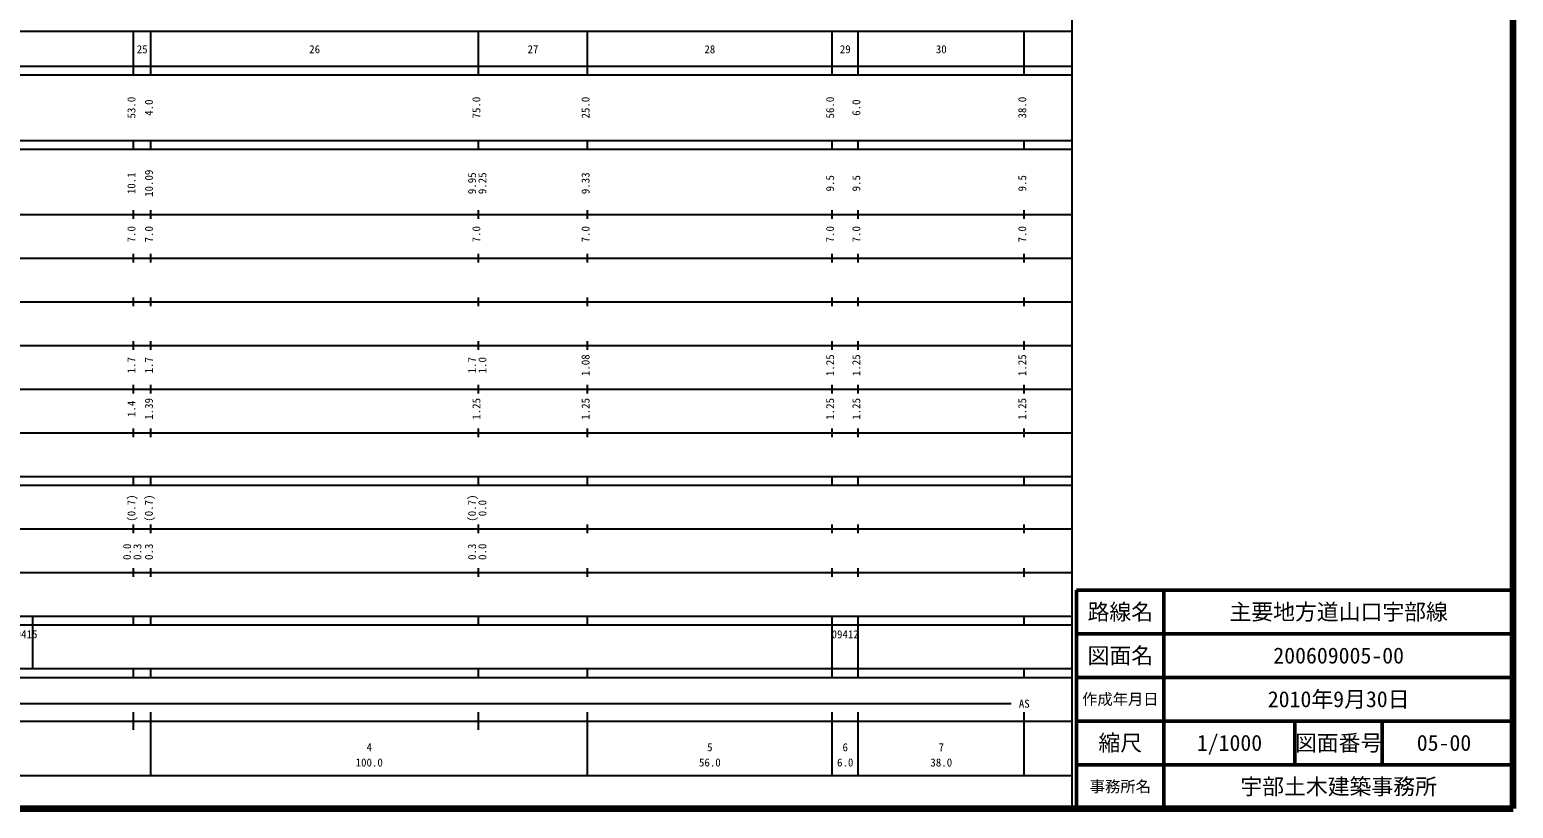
# Model space of a CAD drawing. Units: millimetres on the paper, enlarged 1000 times. Extents: x 40000 to 680000, y 20000 to 380000.
# Drawn here: x 340239 to 680000, y 20000 to 198357 of the extents above; entities that cross this region are included whole.
import ezdxf
from ezdxf.enums import TextEntityAlignment as Align

# ---------------------------------------------------------------- set-up
doc = ezdxf.new("R2010")
doc.units = ezdxf.units.MM
doc.header["$LTSCALE"] = 1000
for name, color, linetype, lineweight in [('M-TTL', 2, 'Continuous', 140), ('M-TTL-BAND', 7, 'Continuous', 25), ('M-TTL-FRAM', 2, 'Continuous', 50), ('M-TTL-LINE', 7, 'Continuous', 50)]:
    doc.layers.add(name, color=color, linetype=linetype, lineweight=lineweight)
doc.layers.add('M-TTL-TXT', color=7, linetype='Continuous')
doc.styles.add('ＭＳ ゴシック', font='')
doc.styles.get('ＭＳ ゴシック').set_extended_font_data('MS Gothic')

msp = doc.modelspace()

# ---------------------------------------------------------------- linework, layer by layer
at = {"layer": 'M-TTL'}
for p, q in [((680000, 20000), (680000, 380000)), ((40000, 20000), (680000, 20000))]:
    msp.add_line(p, q, dxfattribs=at)
at = {"layer": 'M-TTL-BAND'}
for p, q in [((579000, 20000), (579000, 370000)), ((68000, 198000), (579000, 198000)), ((364000, 188000), (364000, 198000)), ((368000, 188000), (368000, 198000)), ((443000, 188000), (443000, 198000)), ((468000, 188000), (468000, 198000)), ((524000, 188000), (524000, 198000)), ((530000, 188000), (530000, 198000)), ((568000, 188000), (568000, 198000)), ((40000, 190000), (579000, 190000)), ((40000, 188000), (579000, 188000)), ((40000, 173000), (579000, 173000)), ((40000, 171000), (579000, 171000)), ((364000, 171000), (364000, 173000)), ((368000, 171000), (368000, 173000)), ((443000, 171000), (443000, 173000)), ((468000, 171000), (468000, 173000)), ((524000, 171000), (524000, 173000)), ((530000, 171000), (530000, 173000)), ((568000, 171000), (568000, 173000)), ((364000, 155000), (364000, 157000)), ((368000, 155000), (368000, 157000)), ((443000, 155000), (443000, 157000)), ((468000, 155000), (468000, 157000)), ((524000, 155000), (524000, 157000)), ((530000, 155000), (530000, 157000)), ((568000, 155000), (568000, 157000)), ((40000, 156000), (579000, 156000)), ((364000, 145000), (364000, 147000)), ((368000, 145000), (368000, 147000)), ((443000, 145000), (443000, 147000)), ((468000, 145000), (468000, 147000)), ((524000, 145000), (524000, 147000)), ((530000, 145000), (530000, 147000)), ((568000, 145000), (568000, 147000)), ((46000, 146000), (579000, 146000)), ((52000, 136000), (579000, 136000)), ((364000, 135000), (364000, 137000)), ((368000, 135000), (368000, 137000)), ((443000, 135000), (443000, 137000)), ((468000, 135000), (468000, 137000)), ((524000, 135000), (524000, 137000)), ((530000, 135000), (530000, 137000)), ((568000, 135000), (568000, 137000)), ((46000, 126000), (579000, 126000)), ((364000, 125000), (364000, 127000)), ((368000, 125000), (368000, 127000)), ((443000, 125000), (443000, 127000)), ((468000, 125000), (468000, 127000)), ((524000, 125000), (524000, 127000)), ((530000, 125000), (530000, 127000)), ((568000, 125000), (568000, 127000)), ((52000, 116000), (579000, 116000)), ((364000, 115000), (364000, 117000)), ((368000, 115000), (368000, 117000)), ((443000, 115000), (443000, 117000)), ((468000, 115000), (468000, 117000)), ((524000, 115000), (524000, 117000)), ((530000, 115000), (530000, 117000)), ((568000, 115000), (568000, 117000)), ((46000, 106000), (579000, 106000)), ((364000, 105000), (364000, 107000)), ((368000, 105000), (368000, 107000)), ((443000, 105000), (443000, 107000)), ((468000, 105000), (468000, 107000)), ((524000, 105000), (524000, 107000)), ((530000, 105000), (530000, 107000)), ((568000, 105000), (568000, 107000)), ((40000, 96000), (579000, 96000)), ((364000, 94000), (364000, 96000)), ((368000, 94000), (368000, 96000)), ((443000, 94000), (443000, 96000)), ((468000, 94000), (468000, 96000)), ((524000, 94000), (524000, 96000)), ((530000, 94000), (530000, 96000)), ((568000, 94000), (568000, 96000)), ((40000, 94000), (579000, 94000)), ((364000, 83000), (364000, 85000)), ((368000, 83000), (368000, 85000)), ((443000, 83000), (443000, 85000)), ((468000, 83000), (468000, 85000)), ((524000, 83000), (524000, 85000)), ((530000, 83000), (530000, 85000)), ((568000, 83000), (568000, 85000)), ((49000, 84000), (579000, 84000)), ((364000, 73000), (364000, 75000)), ((368000, 73000), (368000, 75000)), ((443000, 73000), (443000, 75000)), ((468000, 73000), (468000, 75000)), ((524000, 73000), (524000, 75000)), ((530000, 73000), (530000, 75000)), ((568000, 73000), (568000, 75000)), ((40000, 74000), (579000, 74000)), ((40000, 64000), (579000, 64000)), ((40000, 62000), (579000, 62000)), ((340996, 62000), (340996, 64000)), ((340996, 52000), (340996, 62000)), ((364000, 62000), (364000, 64000)), ((368000, 62000), (368000, 64000)), ((443000, 62000), (443000, 64000)), ((468000, 62000), (468000, 64000)), ((524000, 62000), (524000, 64000)), ((524000, 52000), (524000, 62000)), ((530000, 62000), (530000, 64000)), ((530000, 52000), (530000, 62000)), ((568000, 62000), (568000, 64000)), ((40000, 52000), (579000, 52000)), ((364000, 50000), (364000, 52000)), ((368000, 50000), (368000, 52000)), ((443000, 50000), (443000, 52000)), ((468000, 50000), (468000, 52000)), ((524000, 50000), (524000, 52000)), ((530000, 50000), (530000, 52000)), ((568000, 50000), (568000, 52000)), ((40000, 50000), (579000, 50000)), ((71000, 44000), (565000, 44000)), ((364000, 38000), (364000, 42000)), ((368000, 27500), (368000, 42000)), ((443000, 38000), (443000, 42000)), ((468000, 27500), (468000, 42000)), ((524000, 27500), (524000, 42000)), ((530000, 27500), (530000, 42000)), ((568000, 27500), (568000, 42000)), ((40000, 40000), (579000, 40000)), ((68000, 27500), (579000, 27500))]:
    msp.add_line(p, q, dxfattribs=at)
at = {"layer": 'M-TTL-FRAM'}
for p, q in [((680000, 70000), (580000, 70000)), ((580000, 70000), (580000, 20000))]:
    msp.add_line(p, q, dxfattribs=at)
at = {"layer": 'M-TTL-LINE'}
for p, q in [((600000, 70000), (600000, 20000)), ((680000, 60000), (580000, 60000)), ((680000, 50000), (580000, 50000)), ((680000, 40000), (580000, 40000)), ((630000, 40000), (630000, 30000)), ((650000, 40000), (650000, 30000)), ((680000, 30000), (580000, 30000))]:
    msp.add_line(p, q, dxfattribs=at)

# ---------------------------------------------------------------- texts
at = {"layer": 'M-TTL-BAND', "style": 'ＭＳ ゴシック'}
for s, p in [('25', (366000, 192405)), ('26', (405500, 192405)), ('27', (455500, 192405)), ('28', (496000, 192405)), ('29', (527000, 192405)), ('30', (549000, 192405)), ('AS', (568000, 42500)), ('4', (418000, 32523)), ('5', (496000, 32523)), ('6', (527000, 32523)), ('7', (549000, 32523)), ('100.0', (418000, 29033)), ('56.0', (496000, 29033)), ('6.0', (527000, 29033)), ('38.0', (549000, 29033))]:
    msp.add_text(s, height=1833, dxfattribs=at).set_placement(p, align=Align.BOTTOM_CENTER)
for s, p in [('53.0', (365000, 180500)), ('4.0', (369000, 180500)), ('75.0', (444000, 180500)), ('25.0', (469000, 180500)), ('56.0', (525000, 180500)), ('6.0', (531000, 180500)), ('38.0', (569000, 180500)), ('10.1', (365000, 163174)), ('10.09', (369000, 163174)), ('9.95', (443000, 163174)), ('9.25', (445370, 163174)), ('9.33', (469000, 163174)), ('9.5', (525000, 163174)), ('9.5', (531000, 163174)), ('9.5', (569000, 163174)), ('7.0', (365000, 151500)), ('7.0', (369000, 151500)), ('7.0', (444000, 151500)), ('7.0', (469000, 151500)), ('7.0', (525000, 151500)), ('7.0', (531000, 151500)), ('7.0', (569000, 151500)), ('1.7', (365000, 121500)), ('1.7', (369000, 121500)), ('1.7', (443000, 121500)), ('1.0', (445370, 121500)), ('1.08', (469000, 121500)), ('1.25', (525000, 121500)), ('1.25', (531000, 121500)), ('1.25', (569000, 121500)), ('1.4', (365000, 111500)), ('1.39', (369000, 111500)), ('1.25', (444000, 111500)), ('1.25', (469000, 111500)), ('1.25', (525000, 111500)), ('1.25', (531000, 111500)), ('1.25', (569000, 111500)), ('(0.7)', (365000, 88764)), ('(0.7)', (369000, 88764)), ('(0.7)', (443000, 88764)), ('0.0', (445370, 88764)), ('0.0', (364000, 78764)), ('0.3', (366370, 78764)), ('0.3', (369000, 78764)), ('0.3', (443000, 78764)), ('0.0', (445370, 78764))]:
    msp.add_text(s, height=1833, rotation=90, dxfattribs=at).set_placement(p, align=Align.BOTTOM_CENTER)
for s, p in [('09415', (335781, 58405)), ('09412', (523875, 58405))]:
    msp.add_text(s, height=1833, dxfattribs=at).set_placement(p, align=Align.BOTTOM_LEFT)
at = {"layer": 'M-TTL-TXT', "style": 'ＭＳ ゴシック'}
for s, height, p in [('路線名', 3666, (590000, 65000)), ('主要地方道山口宇部線', 3666, (640000, 65000)), ('図面名', 3666, (590000, 55000)), ('200609005-00', 3666, (640000, 55000)), ('作成年月日', 2566, (590000, 45000)), ('2010年9月30日', 3666, (640000, 45000)), ('縮尺', 3666, (590000, 35000)), ('1/1000', 3666, (615000, 35000)), ('図面番号', 3666, (640000, 35000)), ('05-00', 3666, (664125, 35000)), ('宇部土木建築事務所', 3666, (640000, 25000)), ('事務所名', 2566, (590000, 25000))]:
    msp.add_text(s, height=height, dxfattribs=at).set_placement(p, align=Align.MIDDLE_CENTER)

doc.saveas('drawing.dxf')
